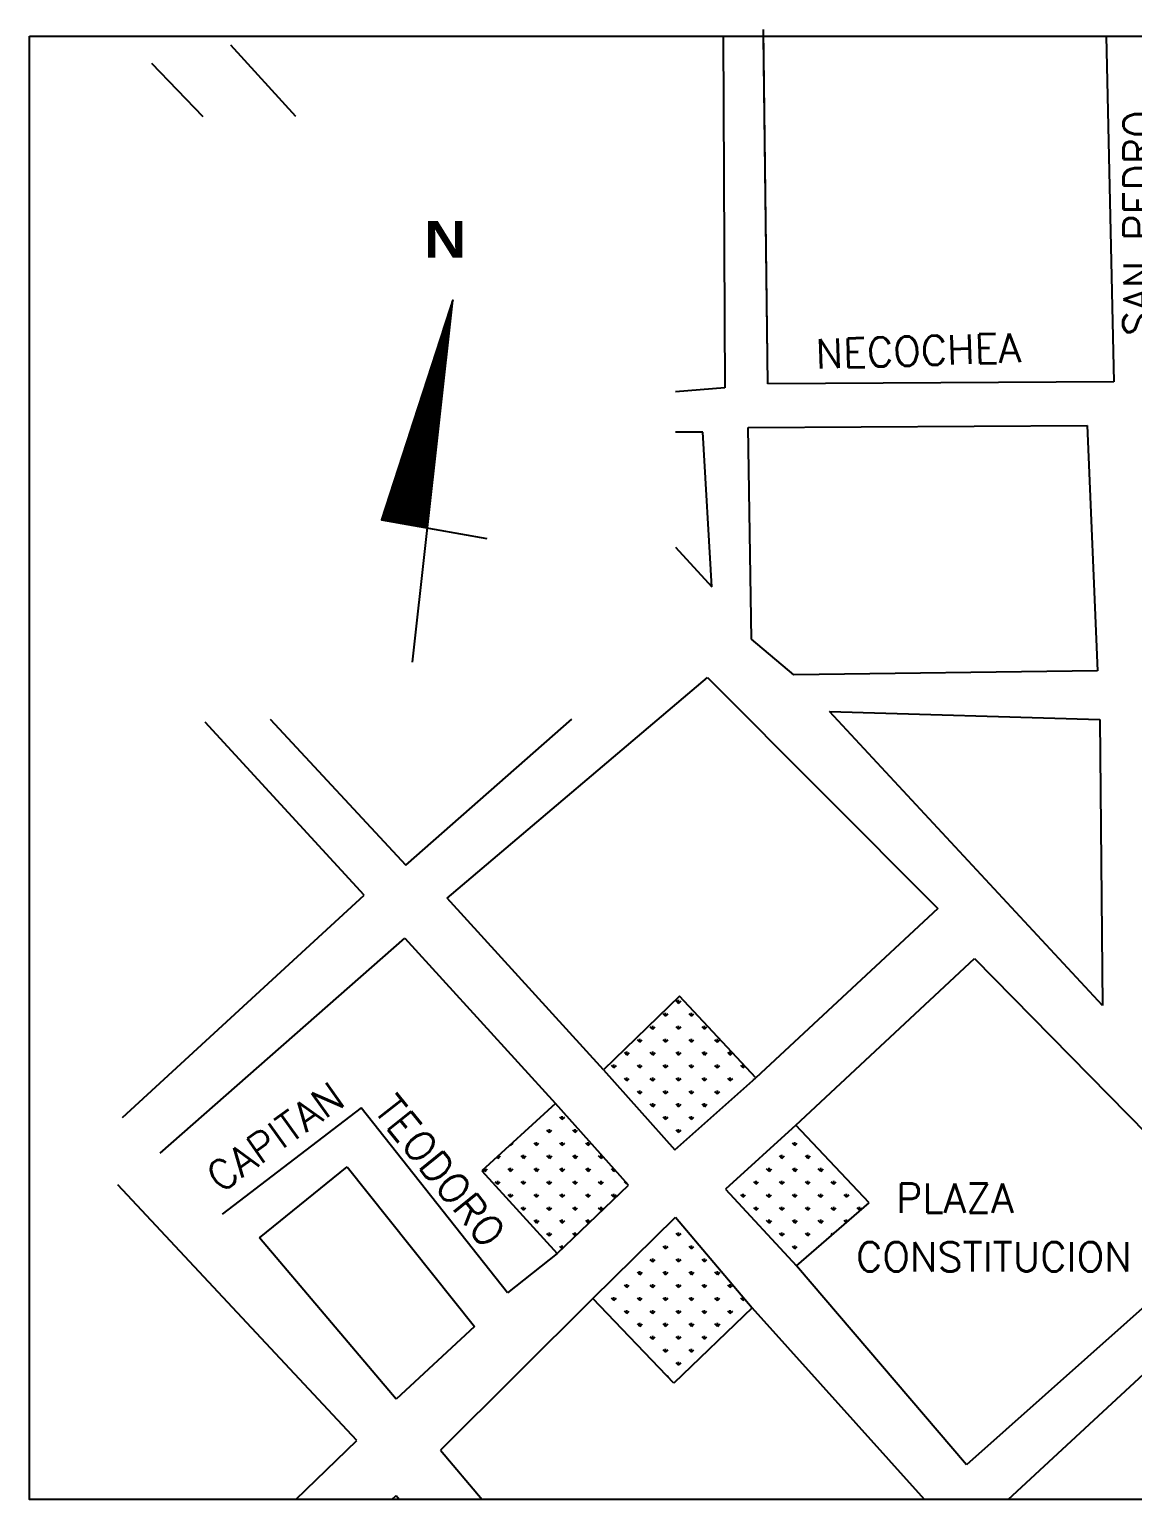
# Model space of a CAD drawing. Extents: x -3099 to -2751, y 5130 to 5248.
# Drawn here: x -3084.53 to -3076.08, y 5140.06 to 5151.32 of the extents above; entities that cross this region are included whole.
import ezdxf

# ---------------------------------------------------------------- set-up
doc = ezdxf.new("R2010")
doc.units = 0
doc.header["$MEASUREMENT"] = 0
doc.layers.get('0').update_dxf_attribs({"linetype": 'CONTINUOUS'})
for name, color, linetype in [('CALLE', 1, 'CONTINUOUS'), ('MAPA', 3, 'CONTINUOUS'), ('ROTULO', 7, 'CONTINUOUS'), ('VERDE', 8, 'CONTINUOUS')]:
    doc.layers.add(name, color=color, linetype=linetype)
doc.styles.add('ROMANS', font='romans.shx', dxfattribs={"oblique": 10, "height": 1.3})
doc.styles.add('TITULO', font='', dxfattribs={"height": 50})
doc.styles.get('TITULO').set_extended_font_data('Arial Black')

# ---------------------------------------------------------------- blocks, each defined once
blk = doc.blocks.new('*X4')
at = {"color": 0}
for p, q in [((505.581, -36.062), (505.449, -35.93)), ((505.581, -36.062), (505.581, -35.875)), ((505.581, -36.062), (505.714, -35.93)), ((504.874, -36.77), (504.742, -36.637)), ((504.874, -36.77), (504.874, -36.582)), ((504.874, -36.77), (505.007, -36.637)), ((506.288, -36.77), (506.156, -36.637)), ((506.288, -36.77), (506.288, -36.582)), ((506.288, -36.77), (506.421, -36.637)), ((504.167, -37.477), (504.035, -37.344)), ((504.167, -37.477), (504.167, -37.289)), ((504.167, -37.477), (504.3, -37.344)), ((505.581, -37.477), (505.449, -37.344)), ((505.581, -37.477), (505.581, -37.289)), ((505.581, -37.477), (505.714, -37.344)), ((506.996, -37.477), (506.863, -37.344)), ((506.996, -37.477), (506.996, -37.289)), ((506.996, -37.477), (507.128, -37.344)), ((503.46, -38.184), (503.327, -38.051)), ((503.46, -38.184), (503.46, -37.996)), ((503.46, -38.184), (503.593, -38.051)), ((504.874, -38.184), (504.742, -38.051)), ((504.874, -38.184), (504.874, -37.996)), ((504.874, -38.184), (505.007, -38.051)), ((506.288, -38.184), (506.156, -38.051)), ((506.288, -38.184), (506.288, -37.996)), ((506.288, -38.184), (506.421, -38.051)), ((507.703, -38.184), (507.57, -38.051)), ((507.703, -38.184), (507.703, -37.996)), ((507.703, -38.184), (507.835, -38.051)), ((502.753, -38.891), (502.62, -38.758)), ((502.753, -38.891), (502.753, -38.703)), ((502.753, -38.891), (502.886, -38.758)), ((503.46, -39.598), (503.46, -39.41)), ((504.167, -38.891), (504.035, -38.758)), ((504.167, -38.891), (504.167, -38.703)), ((504.167, -38.891), (504.3, -38.758)), ((504.874, -39.598), (504.874, -39.41)), ((505.581, -38.891), (505.449, -38.758)), ((505.581, -38.891), (505.581, -38.703)), ((505.581, -38.891), (505.714, -38.758)), ((506.288, -39.598), (506.288, -39.41)), ((506.996, -38.891), (506.863, -38.758)), ((506.996, -38.891), (506.996, -38.703)), ((506.996, -38.891), (507.128, -38.758)), ((507.703, -39.598), (507.703, -39.41)), ((508.41, -38.891), (508.277, -38.758)), ((508.41, -38.891), (508.41, -38.703)), ((508.41, -38.891), (508.542, -38.758)), ((509.117, -39.598), (509.117, -39.41)), ((503.46, -39.598), (503.327, -39.465)), ((503.46, -39.598), (503.593, -39.465)), ((504.167, -40.305), (504.035, -40.173)), ((504.167, -40.305), (504.167, -40.118)), ((504.167, -40.305), (504.3, -40.173)), ((504.874, -39.598), (504.742, -39.465)), ((504.874, -39.598), (505.007, -39.465)), ((505.581, -40.305), (505.449, -40.173)), ((505.581, -40.305), (505.581, -40.118)), ((505.581, -40.305), (505.714, -40.173)), ((506.288, -39.598), (506.156, -39.465)), ((506.288, -39.598), (506.421, -39.465)), ((506.996, -40.305), (506.863, -40.173)), ((506.996, -40.305), (506.996, -40.118)), ((506.996, -40.305), (507.128, -40.173)), ((507.703, -39.598), (507.57, -39.465)), ((507.703, -39.598), (507.835, -39.465)), ((508.389, -40.284), (508.277, -40.173)), ((508.41, -40.266), (508.41, -40.118)), ((509.117, -39.598), (508.984, -39.465)), ((509.117, -39.598), (509.249, -39.465)), ((504.874, -41.012), (504.742, -40.88)), ((504.874, -41.012), (504.874, -40.825)), ((504.874, -41.012), (505.007, -40.88)), ((506.288, -41.012), (506.156, -40.88)), ((506.288, -41.012), (506.288, -40.825)), ((506.288, -41.012), (506.421, -40.88)), ((507.631, -40.94), (507.57, -40.88)), ((507.703, -40.878), (507.703, -40.825)), ((505.581, -41.719), (505.449, -41.587)), ((505.581, -41.719), (505.581, -41.532)), ((505.581, -41.719), (505.714, -41.587)), ((506.873, -41.596), (506.863, -41.587))]:
    blk.add_line(p, q, dxfattribs=at)
blk = doc.blocks.new('*X9')
at = {"color": 0}
for p, q in [((505.581, -36.062), (505.449, -35.93)), ((505.581, -36.062), (505.581, -35.875)), ((505.581, -36.062), (505.714, -35.93)), ((504.874, -36.77), (504.742, -36.637)), ((504.874, -36.77), (504.874, -36.582)), ((504.874, -36.77), (505.007, -36.637)), ((506.288, -36.77), (506.156, -36.637)), ((506.288, -36.77), (506.288, -36.582)), ((506.288, -36.77), (506.421, -36.637)), ((504.167, -37.477), (504.035, -37.344)), ((504.167, -37.477), (504.167, -37.289)), ((504.167, -37.477), (504.3, -37.344)), ((505.581, -37.477), (505.449, -37.344)), ((505.581, -37.477), (505.581, -37.289)), ((505.581, -37.477), (505.714, -37.344)), ((506.996, -37.477), (506.863, -37.344)), ((506.996, -37.477), (506.996, -37.289)), ((506.996, -37.477), (507.128, -37.344)), ((503.46, -38.184), (503.327, -38.051)), ((503.46, -38.184), (503.46, -37.996)), ((503.46, -38.184), (503.593, -38.051)), ((504.874, -38.184), (504.742, -38.051)), ((504.874, -38.184), (504.874, -37.996)), ((504.874, -38.184), (505.007, -38.051)), ((506.288, -38.184), (506.156, -38.051)), ((506.288, -38.184), (506.288, -37.996)), ((506.288, -38.184), (506.421, -38.051)), ((507.703, -38.184), (507.57, -38.051)), ((507.703, -38.184), (507.703, -37.996)), ((507.703, -38.184), (507.835, -38.051)), ((502.753, -38.891), (502.62, -38.758)), ((502.753, -38.891), (502.753, -38.703)), ((502.753, -38.891), (502.886, -38.758)), ((503.46, -39.598), (503.46, -39.41)), ((504.167, -38.891), (504.035, -38.758)), ((504.167, -38.891), (504.167, -38.703)), ((504.167, -38.891), (504.3, -38.758)), ((504.874, -39.598), (504.874, -39.41)), ((505.581, -38.891), (505.449, -38.758)), ((505.581, -38.891), (505.581, -38.703)), ((505.581, -38.891), (505.714, -38.758)), ((506.288, -39.598), (506.288, -39.41)), ((506.996, -38.891), (506.863, -38.758)), ((506.996, -38.891), (506.996, -38.703)), ((506.996, -38.891), (507.128, -38.758)), ((507.703, -39.598), (507.703, -39.41)), ((508.41, -38.891), (508.277, -38.758)), ((508.41, -38.891), (508.41, -38.703)), ((508.41, -38.891), (508.542, -38.758)), ((509.117, -39.598), (509.117, -39.41)), ((503.46, -39.598), (503.327, -39.465)), ((503.46, -39.598), (503.593, -39.465)), ((504.167, -40.305), (504.035, -40.173)), ((504.167, -40.305), (504.167, -40.118)), ((504.167, -40.305), (504.3, -40.173)), ((504.874, -39.598), (504.742, -39.465)), ((504.874, -39.598), (505.007, -39.465)), ((505.581, -40.305), (505.449, -40.173)), ((505.581, -40.305), (505.581, -40.118)), ((505.581, -40.305), (505.714, -40.173)), ((506.288, -39.598), (506.156, -39.465)), ((506.288, -39.598), (506.421, -39.465)), ((506.996, -40.305), (506.863, -40.173)), ((506.996, -40.305), (506.996, -40.118)), ((506.996, -40.305), (507.128, -40.173)), ((507.703, -39.598), (507.57, -39.465)), ((507.703, -39.598), (507.835, -39.465)), ((508.389, -40.284), (508.277, -40.173)), ((508.41, -40.266), (508.41, -40.118)), ((509.117, -39.598), (508.984, -39.465)), ((509.117, -39.598), (509.249, -39.465)), ((504.874, -41.012), (504.742, -40.88)), ((504.874, -41.012), (504.874, -40.825)), ((504.874, -41.012), (505.007, -40.88)), ((506.288, -41.012), (506.156, -40.88)), ((506.288, -41.012), (506.288, -40.825)), ((506.288, -41.012), (506.421, -40.88)), ((507.631, -40.94), (507.57, -40.88)), ((507.703, -40.878), (507.703, -40.825)), ((505.581, -41.719), (505.449, -41.587)), ((505.581, -41.719), (505.581, -41.532)), ((505.581, -41.719), (505.714, -41.587)), ((506.873, -41.596), (506.863, -41.587))]:
    blk.add_line(p, q, dxfattribs=at)
blk = doc.blocks.new('*X2')
at = {"color": 0}
for p, q in [((492.853, -34.648), (492.721, -34.516)), ((492.853, -34.648), (492.853, -34.461)), ((492.853, -34.648), (492.986, -34.516)), ((492.146, -35.355), (492.014, -35.223)), ((492.146, -35.355), (492.146, -35.168)), ((492.146, -35.355), (492.279, -35.223)), ((493.561, -35.355), (493.428, -35.223)), ((493.561, -35.355), (493.561, -35.168)), ((493.561, -35.355), (493.693, -35.223)), ((490.025, -36.062), (489.997, -36.034)), ((490.025, -36.062), (490.158, -35.93)), ((490.025, -36.062), (490.025, -36.008)), ((491.439, -36.062), (491.307, -35.93)), ((491.439, -36.062), (491.439, -35.875)), ((491.439, -36.062), (491.572, -35.93)), ((492.853, -36.062), (492.721, -35.93)), ((492.853, -36.062), (492.853, -35.875)), ((492.853, -36.062), (492.986, -35.93)), ((494.268, -36.062), (494.135, -35.93)), ((494.268, -36.062), (494.268, -35.875)), ((494.268, -36.062), (494.4, -35.93)), ((489.318, -36.77), (489.258, -36.71)), ((489.318, -36.77), (489.45, -36.637)), ((489.318, -36.77), (489.318, -36.655)), ((490.732, -36.77), (490.6, -36.637)), ((490.732, -36.77), (490.732, -36.582)), ((490.732, -36.77), (490.865, -36.637)), ((492.146, -36.77), (492.014, -36.637)), ((492.146, -36.77), (492.146, -36.582)), ((492.146, -36.77), (492.279, -36.637)), ((493.561, -36.77), (493.428, -36.637)), ((493.561, -36.77), (493.561, -36.582)), ((493.561, -36.77), (493.693, -36.637)), ((494.975, -36.77), (494.842, -36.637)), ((494.975, -36.77), (494.975, -36.582)), ((494.975, -36.77), (495.075, -36.67)), ((488.611, -37.477), (488.52, -37.386)), ((488.611, -37.477), (488.611, -37.303)), ((488.611, -37.477), (488.743, -37.344)), ((490.025, -37.477), (489.892, -37.344)), ((490.025, -37.477), (490.025, -37.289)), ((490.025, -37.477), (490.158, -37.344)), ((491.439, -37.477), (491.307, -37.344)), ((491.439, -37.477), (491.439, -37.289)), ((491.439, -37.477), (491.572, -37.344)), ((492.853, -37.477), (492.721, -37.344)), ((492.853, -37.477), (492.853, -37.289)), ((492.853, -37.477), (492.986, -37.344)), ((494.268, -37.477), (494.135, -37.344)), ((494.268, -37.477), (494.268, -37.289)), ((494.268, -37.477), (494.4, -37.344)), ((495.682, -37.477), (495.549, -37.344)), ((495.682, -37.477), (495.682, -37.347)), ((495.682, -37.477), (495.743, -37.415)), ((489.318, -38.184), (489.185, -38.051)), ((489.318, -38.184), (489.318, -37.996)), ((489.318, -38.184), (489.45, -38.051)), ((490.732, -38.184), (490.6, -38.051)), ((490.732, -38.184), (490.732, -37.996)), ((490.732, -38.184), (490.865, -38.051)), ((492.146, -38.184), (492.014, -38.051)), ((492.146, -38.184), (492.146, -37.996)), ((492.146, -38.184), (492.279, -38.051)), ((493.561, -38.184), (493.428, -38.051)), ((493.561, -38.184), (493.561, -37.996)), ((493.561, -38.184), (493.693, -38.051)), ((494.975, -38.184), (494.842, -38.051)), ((494.975, -38.184), (494.975, -37.996)), ((494.975, -38.184), (495.107, -38.051)), ((496.389, -38.184), (496.256, -38.051)), ((496.389, -38.184), (496.389, -38.136)), ((496.389, -38.184), (496.411, -38.161)), ((490.025, -38.891), (489.892, -38.758)), ((490.025, -38.891), (490.025, -38.703)), ((490.025, -38.891), (490.158, -38.758)), ((490.732, -39.598), (490.732, -39.41)), ((491.439, -38.891), (491.307, -38.758)), ((491.439, -38.891), (491.439, -38.703)), ((491.439, -38.891), (491.572, -38.758)), ((492.146, -39.598), (492.146, -39.41)), ((492.853, -38.891), (492.721, -38.758)), ((492.853, -38.891), (492.853, -38.703)), ((492.853, -38.891), (492.986, -38.758)), ((493.561, -39.598), (493.561, -39.41)), ((494.268, -38.891), (494.135, -38.758)), ((494.268, -38.891), (494.268, -38.703)), ((494.268, -38.891), (494.4, -38.758)), ((494.975, -39.598), (494.975, -39.41)), ((495.682, -38.891), (495.549, -38.758)), ((495.682, -38.891), (495.682, -38.703)), ((495.682, -38.891), (495.814, -38.758)), ((490.732, -39.598), (490.6, -39.465)), ((490.732, -39.598), (490.865, -39.465)), ((491.439, -40.305), (491.307, -40.173)), ((491.439, -40.305), (491.439, -40.118)), ((491.439, -40.305), (491.572, -40.173)), ((492.146, -39.598), (492.014, -39.465)), ((492.146, -39.598), (492.279, -39.465)), ((492.853, -40.305), (492.721, -40.173)), ((492.853, -40.305), (492.853, -40.118)), ((492.853, -40.305), (492.986, -40.173)), ((493.561, -39.598), (493.428, -39.465)), ((493.561, -39.598), (493.693, -39.465)), ((494.268, -40.305), (494.135, -40.173)), ((494.268, -40.305), (494.268, -40.118)), ((494.268, -40.305), (494.4, -40.173)), ((494.975, -39.598), (494.842, -39.465)), ((494.975, -39.598), (495.107, -39.465)), ((492.146, -41.012), (492.014, -40.88)), ((492.146, -41.012), (492.146, -40.825)), ((492.146, -41.012), (492.279, -40.88)), ((493.561, -41.012), (493.428, -40.88)), ((493.561, -41.012), (493.561, -40.825)), ((493.561, -41.012), (493.693, -40.88)), ((492.844, -41.71), (492.721, -41.587)), ((492.853, -41.7), (492.853, -41.532))]:
    blk.add_line(p, q, dxfattribs=at)
blk = doc.blocks.new('*X7')
at = {"color": 0}
for p, q in [((492.853, -34.648), (492.721, -34.516)), ((492.853, -34.648), (492.853, -34.461)), ((492.853, -34.648), (492.986, -34.516)), ((492.146, -35.355), (492.014, -35.223)), ((492.146, -35.355), (492.146, -35.168)), ((492.146, -35.355), (492.279, -35.223)), ((493.561, -35.355), (493.428, -35.223)), ((493.561, -35.355), (493.561, -35.168)), ((493.561, -35.355), (493.693, -35.223)), ((490.025, -36.062), (489.997, -36.034)), ((490.025, -36.062), (490.158, -35.93)), ((490.025, -36.062), (490.025, -36.008)), ((491.439, -36.062), (491.307, -35.93)), ((491.439, -36.062), (491.439, -35.875)), ((491.439, -36.062), (491.572, -35.93)), ((492.853, -36.062), (492.721, -35.93)), ((492.853, -36.062), (492.853, -35.875)), ((492.853, -36.062), (492.986, -35.93)), ((494.268, -36.062), (494.135, -35.93)), ((494.268, -36.062), (494.268, -35.875)), ((494.268, -36.062), (494.4, -35.93)), ((489.318, -36.77), (489.258, -36.71)), ((489.318, -36.77), (489.45, -36.637)), ((489.318, -36.77), (489.318, -36.655)), ((490.732, -36.77), (490.6, -36.637)), ((490.732, -36.77), (490.732, -36.582)), ((490.732, -36.77), (490.865, -36.637)), ((492.146, -36.77), (492.014, -36.637)), ((492.146, -36.77), (492.146, -36.582)), ((492.146, -36.77), (492.279, -36.637)), ((493.561, -36.77), (493.428, -36.637)), ((493.561, -36.77), (493.561, -36.582)), ((493.561, -36.77), (493.693, -36.637)), ((494.975, -36.77), (494.842, -36.637)), ((494.975, -36.77), (494.975, -36.582)), ((494.975, -36.77), (495.075, -36.67)), ((488.611, -37.477), (488.52, -37.386)), ((488.611, -37.477), (488.611, -37.303)), ((488.611, -37.477), (488.743, -37.344)), ((490.025, -37.477), (489.892, -37.344)), ((490.025, -37.477), (490.025, -37.289)), ((490.025, -37.477), (490.158, -37.344)), ((491.439, -37.477), (491.307, -37.344)), ((491.439, -37.477), (491.439, -37.289)), ((491.439, -37.477), (491.572, -37.344)), ((492.853, -37.477), (492.721, -37.344)), ((492.853, -37.477), (492.853, -37.289)), ((492.853, -37.477), (492.986, -37.344)), ((494.268, -37.477), (494.135, -37.344)), ((494.268, -37.477), (494.268, -37.289)), ((494.268, -37.477), (494.4, -37.344)), ((495.682, -37.477), (495.549, -37.344)), ((495.682, -37.477), (495.682, -37.347)), ((495.682, -37.477), (495.743, -37.415)), ((489.318, -38.184), (489.185, -38.051)), ((489.318, -38.184), (489.318, -37.996)), ((489.318, -38.184), (489.45, -38.051)), ((490.732, -38.184), (490.6, -38.051)), ((490.732, -38.184), (490.732, -37.996)), ((490.732, -38.184), (490.865, -38.051)), ((492.146, -38.184), (492.014, -38.051)), ((492.146, -38.184), (492.146, -37.996)), ((492.146, -38.184), (492.279, -38.051)), ((493.561, -38.184), (493.428, -38.051)), ((493.561, -38.184), (493.561, -37.996)), ((493.561, -38.184), (493.693, -38.051)), ((494.975, -38.184), (494.842, -38.051)), ((494.975, -38.184), (494.975, -37.996)), ((494.975, -38.184), (495.107, -38.051)), ((496.389, -38.184), (496.256, -38.051)), ((496.389, -38.184), (496.389, -38.136)), ((496.389, -38.184), (496.411, -38.161)), ((490.025, -38.891), (489.892, -38.758)), ((490.025, -38.891), (490.025, -38.703)), ((490.025, -38.891), (490.158, -38.758)), ((490.732, -39.598), (490.732, -39.41)), ((491.439, -38.891), (491.307, -38.758)), ((491.439, -38.891), (491.439, -38.703)), ((491.439, -38.891), (491.572, -38.758)), ((492.146, -39.598), (492.146, -39.41)), ((492.853, -38.891), (492.721, -38.758)), ((492.853, -38.891), (492.853, -38.703)), ((492.853, -38.891), (492.986, -38.758)), ((493.561, -39.598), (493.561, -39.41)), ((494.268, -38.891), (494.135, -38.758)), ((494.268, -38.891), (494.268, -38.703)), ((494.268, -38.891), (494.4, -38.758)), ((494.975, -39.598), (494.975, -39.41)), ((495.682, -38.891), (495.549, -38.758)), ((495.682, -38.891), (495.682, -38.703)), ((495.682, -38.891), (495.814, -38.758)), ((490.732, -39.598), (490.6, -39.465)), ((490.732, -39.598), (490.865, -39.465)), ((491.439, -40.305), (491.307, -40.173)), ((491.439, -40.305), (491.439, -40.118)), ((491.439, -40.305), (491.572, -40.173)), ((492.146, -39.598), (492.014, -39.465)), ((492.146, -39.598), (492.279, -39.465)), ((492.853, -40.305), (492.721, -40.173)), ((492.853, -40.305), (492.853, -40.118)), ((492.853, -40.305), (492.986, -40.173)), ((493.561, -39.598), (493.428, -39.465)), ((493.561, -39.598), (493.693, -39.465)), ((494.268, -40.305), (494.135, -40.173)), ((494.268, -40.305), (494.268, -40.118)), ((494.268, -40.305), (494.4, -40.173)), ((494.975, -39.598), (494.842, -39.465)), ((494.975, -39.598), (495.107, -39.465)), ((492.146, -41.012), (492.014, -40.88)), ((492.146, -41.012), (492.146, -40.825)), ((492.146, -41.012), (492.279, -40.88)), ((493.561, -41.012), (493.428, -40.88)), ((493.561, -41.012), (493.561, -40.825)), ((493.561, -41.012), (493.693, -40.88)), ((492.844, -41.71), (492.721, -41.587)), ((492.853, -41.7), (492.853, -41.532))]:
    blk.add_line(p, q, dxfattribs=at)
blk = doc.blocks.new('*X1')
at = {"color": 0}
for p, q in [((499.217, -41.012), (499.085, -40.88)), ((499.217, -41.012), (499.217, -40.825)), ((499.217, -41.012), (499.35, -40.88)), ((498.51, -41.719), (498.378, -41.587)), ((498.51, -41.719), (498.51, -41.532)), ((498.51, -41.719), (498.643, -41.587)), ((499.924, -41.719), (499.792, -41.587)), ((499.924, -41.719), (499.924, -41.532)), ((499.924, -41.719), (500.057, -41.587)), ((497.803, -42.426), (497.671, -42.294)), ((497.803, -42.426), (497.803, -42.239)), ((497.803, -42.426), (497.936, -42.294)), ((499.217, -42.426), (499.085, -42.294)), ((499.217, -42.426), (499.217, -42.239)), ((499.217, -42.426), (499.35, -42.294)), ((500.632, -42.426), (500.499, -42.294)), ((500.632, -42.426), (500.632, -42.239)), ((500.632, -42.426), (500.764, -42.294)), ((497.096, -43.134), (496.963, -43.001)), ((497.096, -43.134), (497.096, -42.946)), ((497.096, -43.134), (497.229, -43.001)), ((498.51, -43.134), (498.378, -43.001)), ((498.51, -43.134), (498.51, -42.946)), ((498.51, -43.134), (498.643, -43.001)), ((499.924, -43.134), (499.792, -43.001)), ((499.924, -43.134), (499.924, -42.946)), ((499.924, -43.134), (500.057, -43.001)), ((501.339, -43.134), (501.206, -43.001)), ((501.339, -43.134), (501.339, -42.946)), ((501.339, -43.134), (501.471, -43.001)), ((496.389, -43.841), (496.256, -43.708)), ((496.389, -43.841), (496.389, -43.653)), ((496.389, -43.841), (496.522, -43.708)), ((497.803, -43.841), (497.671, -43.708)), ((497.803, -43.841), (497.803, -43.653)), ((497.803, -43.841), (497.936, -43.708)), ((499.217, -43.841), (499.085, -43.708)), ((499.217, -43.841), (499.217, -43.653)), ((499.217, -43.841), (499.35, -43.708)), ((500.632, -43.841), (500.499, -43.708)), ((500.632, -43.841), (500.632, -43.653)), ((500.632, -43.841), (500.764, -43.708)), ((502.046, -43.841), (501.913, -43.708)), ((502.046, -43.841), (502.046, -43.653)), ((502.046, -43.841), (502.178, -43.708)), ((495.682, -44.548), (495.549, -44.415)), ((495.682, -44.548), (495.682, -44.36)), ((495.682, -44.548), (495.814, -44.415)), ((497.096, -44.548), (496.963, -44.415)), ((497.096, -44.548), (497.096, -44.36)), ((497.096, -44.548), (497.229, -44.415)), ((498.51, -44.548), (498.378, -44.415)), ((498.51, -44.548), (498.51, -44.36)), ((498.51, -44.548), (498.643, -44.415)), ((499.924, -44.548), (499.792, -44.415)), ((499.924, -44.548), (499.924, -44.36)), ((499.924, -44.548), (500.057, -44.415)), ((501.339, -44.548), (501.206, -44.415)), ((501.339, -44.548), (501.339, -44.36)), ((501.339, -44.548), (501.471, -44.415)), ((502.753, -44.548), (502.62, -44.415)), ((502.753, -44.548), (502.753, -44.361)), ((502.753, -44.548), (502.838, -44.462)), ((496.389, -45.255), (496.256, -45.122)), ((496.389, -45.255), (496.389, -45.067)), ((496.389, -45.255), (496.522, -45.122)), ((497.096, -45.962), (496.963, -45.829)), ((497.096, -45.962), (497.096, -45.774)), ((497.096, -45.962), (497.229, -45.829)), ((497.803, -45.255), (497.671, -45.122)), ((497.803, -45.255), (497.803, -45.067)), ((497.803, -45.255), (497.936, -45.122)), ((498.51, -45.962), (498.378, -45.829)), ((498.51, -45.962), (498.51, -45.774)), ((498.51, -45.962), (498.643, -45.829)), ((499.217, -45.255), (499.085, -45.122)), ((499.217, -45.255), (499.217, -45.067)), ((499.217, -45.255), (499.35, -45.122)), ((499.924, -45.962), (499.792, -45.829)), ((499.924, -45.962), (499.924, -45.774)), ((499.924, -45.962), (500.057, -45.829)), ((500.632, -45.255), (500.499, -45.122)), ((500.632, -45.255), (500.632, -45.067)), ((500.632, -45.255), (500.764, -45.122)), ((501.339, -45.962), (501.206, -45.829)), ((501.339, -45.962), (501.339, -45.774)), ((501.339, -45.962), (501.471, -45.829)), ((502.046, -45.255), (501.913, -45.122)), ((502.046, -45.255), (502.046, -45.067)), ((502.046, -45.255), (502.178, -45.122)), ((497.803, -46.669), (497.671, -46.536)), ((497.803, -46.669), (497.803, -46.482)), ((497.803, -46.669), (497.936, -46.536)), ((499.217, -46.669), (499.085, -46.536)), ((499.217, -46.669), (499.217, -46.482)), ((499.217, -46.669), (499.35, -46.536)), ((500.632, -46.669), (500.499, -46.536)), ((500.632, -46.669), (500.632, -46.482)), ((500.632, -46.669), (500.764, -46.536)), ((497.219, -47.254), (497.229, -47.244)), ((498.51, -47.376), (498.378, -47.244)), ((498.51, -47.376), (498.51, -47.189)), ((498.51, -47.376), (498.643, -47.244)), ((499.924, -47.376), (499.792, -47.244)), ((499.924, -47.376), (499.924, -47.189)), ((499.924, -47.376), (500.057, -47.244)), ((497.911, -47.976), (497.936, -47.951)), ((499.217, -48.083), (499.085, -47.951)), ((499.217, -48.083), (499.217, -47.896)), ((499.217, -48.083), (499.35, -47.951)), ((498.603, -48.697), (498.643, -48.658))]:
    blk.add_line(p, q, dxfattribs=at)
blk = doc.blocks.new('*X6')
at = {"color": 0}
for p, q in [((499.217, -41.012), (499.085, -40.88)), ((499.217, -41.012), (499.217, -40.825)), ((499.217, -41.012), (499.35, -40.88)), ((498.51, -41.719), (498.378, -41.587)), ((498.51, -41.719), (498.51, -41.532)), ((498.51, -41.719), (498.643, -41.587)), ((499.924, -41.719), (499.792, -41.587)), ((499.924, -41.719), (499.924, -41.532)), ((499.924, -41.719), (500.057, -41.587)), ((497.803, -42.426), (497.671, -42.294)), ((497.803, -42.426), (497.803, -42.239)), ((497.803, -42.426), (497.936, -42.294)), ((499.217, -42.426), (499.085, -42.294)), ((499.217, -42.426), (499.217, -42.239)), ((499.217, -42.426), (499.35, -42.294)), ((500.632, -42.426), (500.499, -42.294)), ((500.632, -42.426), (500.632, -42.239)), ((500.632, -42.426), (500.764, -42.294)), ((497.096, -43.134), (496.963, -43.001)), ((497.096, -43.134), (497.096, -42.946)), ((497.096, -43.134), (497.229, -43.001)), ((498.51, -43.134), (498.378, -43.001)), ((498.51, -43.134), (498.51, -42.946)), ((498.51, -43.134), (498.643, -43.001)), ((499.924, -43.134), (499.792, -43.001)), ((499.924, -43.134), (499.924, -42.946)), ((499.924, -43.134), (500.057, -43.001)), ((501.339, -43.134), (501.206, -43.001)), ((501.339, -43.134), (501.339, -42.946)), ((501.339, -43.134), (501.471, -43.001)), ((496.389, -43.841), (496.256, -43.708)), ((496.389, -43.841), (496.389, -43.653)), ((496.389, -43.841), (496.522, -43.708)), ((497.803, -43.841), (497.671, -43.708)), ((497.803, -43.841), (497.803, -43.653)), ((497.803, -43.841), (497.936, -43.708)), ((499.217, -43.841), (499.085, -43.708)), ((499.217, -43.841), (499.217, -43.653)), ((499.217, -43.841), (499.35, -43.708)), ((500.632, -43.841), (500.499, -43.708)), ((500.632, -43.841), (500.632, -43.653)), ((500.632, -43.841), (500.764, -43.708)), ((502.046, -43.841), (501.913, -43.708)), ((502.046, -43.841), (502.046, -43.653)), ((502.046, -43.841), (502.178, -43.708)), ((495.682, -44.548), (495.549, -44.415)), ((495.682, -44.548), (495.682, -44.36)), ((495.682, -44.548), (495.814, -44.415)), ((497.096, -44.548), (496.963, -44.415)), ((497.096, -44.548), (497.096, -44.36)), ((497.096, -44.548), (497.229, -44.415)), ((498.51, -44.548), (498.378, -44.415)), ((498.51, -44.548), (498.51, -44.36)), ((498.51, -44.548), (498.643, -44.415)), ((499.924, -44.548), (499.792, -44.415)), ((499.924, -44.548), (499.924, -44.36)), ((499.924, -44.548), (500.057, -44.415)), ((501.339, -44.548), (501.206, -44.415)), ((501.339, -44.548), (501.339, -44.36)), ((501.339, -44.548), (501.471, -44.415)), ((502.753, -44.548), (502.62, -44.415)), ((502.753, -44.548), (502.753, -44.361)), ((502.753, -44.548), (502.838, -44.462)), ((496.389, -45.255), (496.256, -45.122)), ((496.389, -45.255), (496.389, -45.067)), ((496.389, -45.255), (496.522, -45.122)), ((497.096, -45.962), (496.963, -45.829)), ((497.096, -45.962), (497.096, -45.774)), ((497.096, -45.962), (497.229, -45.829)), ((497.803, -45.255), (497.671, -45.122)), ((497.803, -45.255), (497.803, -45.067)), ((497.803, -45.255), (497.936, -45.122)), ((498.51, -45.962), (498.378, -45.829)), ((498.51, -45.962), (498.51, -45.774)), ((498.51, -45.962), (498.643, -45.829)), ((499.217, -45.255), (499.085, -45.122)), ((499.217, -45.255), (499.217, -45.067)), ((499.217, -45.255), (499.35, -45.122)), ((499.924, -45.962), (499.792, -45.829)), ((499.924, -45.962), (499.924, -45.774)), ((499.924, -45.962), (500.057, -45.829)), ((500.632, -45.255), (500.499, -45.122)), ((500.632, -45.255), (500.632, -45.067)), ((500.632, -45.255), (500.764, -45.122)), ((501.339, -45.962), (501.206, -45.829)), ((501.339, -45.962), (501.339, -45.774)), ((501.339, -45.962), (501.471, -45.829)), ((502.046, -45.255), (501.913, -45.122)), ((502.046, -45.255), (502.046, -45.067)), ((502.046, -45.255), (502.178, -45.122)), ((497.803, -46.669), (497.671, -46.536)), ((497.803, -46.669), (497.803, -46.482)), ((497.803, -46.669), (497.936, -46.536)), ((499.217, -46.669), (499.085, -46.536)), ((499.217, -46.669), (499.217, -46.482)), ((499.217, -46.669), (499.35, -46.536)), ((500.632, -46.669), (500.499, -46.536)), ((500.632, -46.669), (500.632, -46.482)), ((500.632, -46.669), (500.764, -46.536)), ((497.219, -47.254), (497.229, -47.244)), ((498.51, -47.376), (498.378, -47.244)), ((498.51, -47.376), (498.51, -47.189)), ((498.51, -47.376), (498.643, -47.244)), ((499.924, -47.376), (499.792, -47.244)), ((499.924, -47.376), (499.924, -47.189)), ((499.924, -47.376), (500.057, -47.244)), ((497.911, -47.976), (497.936, -47.951)), ((499.217, -48.083), (499.085, -47.951)), ((499.217, -48.083), (499.217, -47.896)), ((499.217, -48.083), (499.35, -47.951)), ((498.603, -48.697), (498.643, -48.658))]:
    blk.add_line(p, q, dxfattribs=at)
blk = doc.blocks.new('*X3')
at = {"color": 0}
for p, q in [((499.217, -28.284), (499.085, -28.152)), ((499.217, -28.284), (499.217, -28.097)), ((499.217, -28.284), (499.35, -28.152)), ((498.51, -28.991), (498.378, -28.859)), ((498.51, -28.991), (498.51, -28.804)), ((498.51, -28.991), (498.643, -28.859)), ((499.924, -28.991), (499.792, -28.859)), ((499.924, -28.991), (499.924, -28.804)), ((499.924, -28.991), (500.057, -28.859)), ((497.803, -29.698), (497.671, -29.566)), ((497.803, -29.698), (497.803, -29.511)), ((497.803, -29.698), (497.936, -29.566)), ((499.217, -29.698), (499.085, -29.566)), ((499.217, -29.698), (499.217, -29.511)), ((499.217, -29.698), (499.35, -29.566)), ((500.632, -29.698), (500.499, -29.566)), ((500.632, -29.698), (500.632, -29.511)), ((500.632, -29.698), (500.764, -29.566)), ((497.096, -30.406), (496.963, -30.273)), ((497.096, -30.406), (497.096, -30.218)), ((497.096, -30.406), (497.229, -30.273)), ((498.51, -30.406), (498.378, -30.273)), ((498.51, -30.406), (498.51, -30.218)), ((498.51, -30.406), (498.643, -30.273)), ((499.924, -30.406), (499.792, -30.273)), ((499.924, -30.406), (499.924, -30.218)), ((499.924, -30.406), (500.057, -30.273)), ((501.339, -30.406), (501.206, -30.273)), ((501.339, -30.406), (501.339, -30.218)), ((501.339, -30.406), (501.471, -30.273)), ((496.389, -31.113), (496.256, -30.98)), ((496.389, -31.113), (496.389, -30.925)), ((496.389, -31.113), (496.522, -30.98)), ((497.803, -31.113), (497.671, -30.98)), ((497.803, -31.113), (497.803, -30.925)), ((497.803, -31.113), (497.936, -30.98)), ((499.217, -31.113), (499.085, -30.98)), ((499.217, -31.113), (499.217, -30.925)), ((499.217, -31.113), (499.35, -30.98)), ((500.632, -31.113), (500.499, -30.98)), ((500.632, -31.113), (500.632, -30.925)), ((500.632, -31.113), (500.764, -30.98)), ((502.046, -31.113), (501.913, -30.98)), ((502.046, -31.113), (502.046, -30.925)), ((502.046, -31.113), (502.166, -30.993)), ((495.682, -31.82), (495.549, -31.687)), ((495.682, -31.82), (495.682, -31.632)), ((495.682, -31.82), (495.814, -31.687)), ((497.096, -31.82), (496.963, -31.687)), ((497.096, -31.82), (497.096, -31.632)), ((497.096, -31.82), (497.229, -31.687)), ((498.51, -31.82), (498.378, -31.687)), ((498.51, -31.82), (498.51, -31.632)), ((498.51, -31.82), (498.643, -31.687)), ((499.924, -31.82), (499.792, -31.687)), ((499.924, -31.82), (499.924, -31.632)), ((499.924, -31.82), (500.057, -31.687)), ((501.339, -31.82), (501.206, -31.687)), ((501.339, -31.82), (501.339, -31.632)), ((501.339, -31.82), (501.471, -31.687)), ((502.753, -31.82), (502.62, -31.687)), ((502.753, -31.82), (502.753, -31.632)), ((502.753, -31.82), (502.848, -31.724)), ((496.389, -32.527), (496.256, -32.394)), ((496.389, -32.527), (496.389, -32.339)), ((496.389, -32.527), (496.522, -32.394)), ((497.803, -32.527), (497.671, -32.394)), ((497.803, -32.527), (497.803, -32.339)), ((497.803, -32.527), (497.936, -32.394)), ((499.217, -32.527), (499.085, -32.394)), ((499.217, -32.527), (499.217, -32.339)), ((499.217, -32.527), (499.35, -32.394)), ((500.632, -32.527), (500.499, -32.394)), ((500.632, -32.527), (500.632, -32.339)), ((500.632, -32.527), (500.764, -32.394)), ((502.046, -32.527), (501.913, -32.394)), ((502.046, -32.527), (502.046, -32.339)), ((502.046, -32.527), (502.178, -32.394)), ((503.359, -32.426), (503.327, -32.394)), ((497.096, -33.234), (496.963, -33.101)), ((497.096, -33.234), (497.096, -33.047)), ((497.096, -33.234), (497.229, -33.101)), ((497.803, -33.941), (497.803, -33.754)), ((498.51, -33.234), (498.378, -33.101)), ((498.51, -33.234), (498.51, -33.047)), ((498.51, -33.234), (498.643, -33.101)), ((499.217, -33.941), (499.217, -33.754)), ((499.924, -33.234), (499.792, -33.101)), ((499.924, -33.234), (499.924, -33.047)), ((499.924, -33.234), (500.057, -33.101)), ((500.632, -33.941), (500.632, -33.754)), ((501.339, -33.234), (501.206, -33.101)), ((501.339, -33.234), (501.339, -33.047)), ((501.339, -33.234), (501.471, -33.101)), ((497.803, -33.941), (497.671, -33.809)), ((497.803, -33.941), (497.936, -33.809)), ((498.51, -34.648), (498.378, -34.516)), ((498.51, -34.648), (498.51, -34.461)), ((498.51, -34.648), (498.643, -34.516)), ((499.217, -33.941), (499.085, -33.809)), ((499.217, -33.941), (499.35, -33.809)), ((499.924, -34.648), (499.792, -34.516)), ((499.924, -34.648), (499.924, -34.461)), ((499.924, -34.648), (500.057, -34.516)), ((500.632, -33.941), (500.499, -33.809)), ((500.632, -33.941), (500.764, -33.809)), ((499.217, -35.355), (499.085, -35.223)), ((499.217, -35.355), (499.217, -35.168)), ((499.217, -35.355), (499.35, -35.223))]:
    blk.add_line(p, q, dxfattribs=at)
blk = doc.blocks.new('*X8')
at = {"color": 0}
for p, q in [((499.217, -28.284), (499.085, -28.152)), ((499.217, -28.284), (499.217, -28.097)), ((499.217, -28.284), (499.35, -28.152)), ((498.51, -28.991), (498.378, -28.859)), ((498.51, -28.991), (498.51, -28.804)), ((498.51, -28.991), (498.643, -28.859)), ((499.924, -28.991), (499.792, -28.859)), ((499.924, -28.991), (499.924, -28.804)), ((499.924, -28.991), (500.057, -28.859)), ((497.803, -29.698), (497.671, -29.566)), ((497.803, -29.698), (497.803, -29.511)), ((497.803, -29.698), (497.936, -29.566)), ((499.217, -29.698), (499.085, -29.566)), ((499.217, -29.698), (499.217, -29.511)), ((499.217, -29.698), (499.35, -29.566)), ((500.632, -29.698), (500.499, -29.566)), ((500.632, -29.698), (500.632, -29.511)), ((500.632, -29.698), (500.764, -29.566)), ((497.096, -30.406), (496.963, -30.273)), ((497.096, -30.406), (497.096, -30.218)), ((497.096, -30.406), (497.229, -30.273)), ((498.51, -30.406), (498.378, -30.273)), ((498.51, -30.406), (498.51, -30.218)), ((498.51, -30.406), (498.643, -30.273)), ((499.924, -30.406), (499.792, -30.273)), ((499.924, -30.406), (499.924, -30.218)), ((499.924, -30.406), (500.057, -30.273)), ((501.339, -30.406), (501.206, -30.273)), ((501.339, -30.406), (501.339, -30.218)), ((501.339, -30.406), (501.471, -30.273)), ((496.389, -31.113), (496.256, -30.98)), ((496.389, -31.113), (496.389, -30.925)), ((496.389, -31.113), (496.522, -30.98)), ((497.803, -31.113), (497.671, -30.98)), ((497.803, -31.113), (497.803, -30.925)), ((497.803, -31.113), (497.936, -30.98)), ((499.217, -31.113), (499.085, -30.98)), ((499.217, -31.113), (499.217, -30.925)), ((499.217, -31.113), (499.35, -30.98)), ((500.632, -31.113), (500.499, -30.98)), ((500.632, -31.113), (500.632, -30.925)), ((500.632, -31.113), (500.764, -30.98)), ((502.046, -31.113), (501.913, -30.98)), ((502.046, -31.113), (502.046, -30.925)), ((502.046, -31.113), (502.166, -30.993)), ((495.682, -31.82), (495.549, -31.687)), ((495.682, -31.82), (495.682, -31.632)), ((495.682, -31.82), (495.814, -31.687)), ((497.096, -31.82), (496.963, -31.687)), ((497.096, -31.82), (497.096, -31.632)), ((497.096, -31.82), (497.229, -31.687)), ((498.51, -31.82), (498.378, -31.687)), ((498.51, -31.82), (498.51, -31.632)), ((498.51, -31.82), (498.643, -31.687)), ((499.924, -31.82), (499.792, -31.687)), ((499.924, -31.82), (499.924, -31.632)), ((499.924, -31.82), (500.057, -31.687)), ((501.339, -31.82), (501.206, -31.687)), ((501.339, -31.82), (501.339, -31.632)), ((501.339, -31.82), (501.471, -31.687)), ((502.753, -31.82), (502.62, -31.687)), ((502.753, -31.82), (502.753, -31.632)), ((502.753, -31.82), (502.848, -31.724)), ((496.389, -32.527), (496.256, -32.394)), ((496.389, -32.527), (496.389, -32.339)), ((496.389, -32.527), (496.522, -32.394)), ((497.803, -32.527), (497.671, -32.394)), ((497.803, -32.527), (497.803, -32.339)), ((497.803, -32.527), (497.936, -32.394)), ((499.217, -32.527), (499.085, -32.394)), ((499.217, -32.527), (499.217, -32.339)), ((499.217, -32.527), (499.35, -32.394)), ((500.632, -32.527), (500.499, -32.394)), ((500.632, -32.527), (500.632, -32.339)), ((500.632, -32.527), (500.764, -32.394)), ((502.046, -32.527), (501.913, -32.394)), ((502.046, -32.527), (502.046, -32.339)), ((502.046, -32.527), (502.178, -32.394)), ((503.359, -32.426), (503.327, -32.394)), ((497.096, -33.234), (496.963, -33.101)), ((497.096, -33.234), (497.096, -33.047)), ((497.096, -33.234), (497.229, -33.101)), ((497.803, -33.941), (497.803, -33.754)), ((498.51, -33.234), (498.378, -33.101)), ((498.51, -33.234), (498.51, -33.047)), ((498.51, -33.234), (498.643, -33.101)), ((499.217, -33.941), (499.217, -33.754)), ((499.924, -33.234), (499.792, -33.101)), ((499.924, -33.234), (499.924, -33.047)), ((499.924, -33.234), (500.057, -33.101)), ((500.632, -33.941), (500.632, -33.754)), ((501.339, -33.234), (501.206, -33.101)), ((501.339, -33.234), (501.339, -33.047)), ((501.339, -33.234), (501.471, -33.101)), ((497.803, -33.941), (497.671, -33.809)), ((497.803, -33.941), (497.936, -33.809)), ((498.51, -34.648), (498.378, -34.516)), ((498.51, -34.648), (498.51, -34.461)), ((498.51, -34.648), (498.643, -34.516)), ((499.217, -33.941), (499.085, -33.809)), ((499.217, -33.941), (499.35, -33.809)), ((499.924, -34.648), (499.792, -34.516)), ((499.924, -34.648), (499.924, -34.461)), ((499.924, -34.648), (500.057, -34.516)), ((500.632, -33.941), (500.499, -33.809)), ((500.632, -33.941), (500.764, -33.809)), ((499.217, -35.355), (499.085, -35.223)), ((499.217, -35.355), (499.217, -35.168)), ((499.217, -35.355), (499.35, -35.223))]:
    blk.add_line(p, q, dxfattribs=at)

msp = doc.modelspace()

# ---------------------------------------------------------------- hatches: boundary and pattern name
at = {"layer": 'MAPA'}
h = msp.add_hatch(dxfattribs=at)
h.set_pattern_fill('ANSI31', color=256, scale=0.01, style=0)
h.set_pattern_definition([(45, (-3200.5635084, 5185.3559226), (-0.000883883476, 0.000883883476), [])])
h.paths.add_polyline_path([(-3081.285, 5149.249), (-3081.831, 5147.565), (-3081.479, 5147.503)])

# ---------------------------------------------------------------- linework, layer by layer
for p, q in [((-3078.873, 5148.607), (-3078.905, 5151.323)), ((-3082.488, 5150.655), (-3082.986, 5151.202)), ((-3082.488, 5150.655), (-3082.986, 5151.202)), ((-3079.213, 5151.27), (-3079.202, 5148.577)), ((-3079.213, 5151.27), (-3079.202, 5148.577)), ((-3078.873, 5148.607), (-3078.905, 5151.27)), ((-3076.281, 5151.27), (-3076.222, 5148.623)), ((-3076.281, 5151.27), (-3076.222, 5148.623)), ((-3083.592, 5151.064), (-3083.199, 5150.655)), ((-3083.592, 5151.064), (-3083.199, 5150.655)), ((-3076.222, 5148.623), (-3078.873, 5148.607)), ((-3076.222, 5148.623), (-3078.873, 5148.607)), ((-3079.202, 5148.577), (-3079.58, 5148.545)), ((-3079.202, 5148.577), (-3079.58, 5148.545)), ((-3079.023, 5148.273), (-3076.425, 5148.289)), ((-3079.023, 5148.273), (-3076.425, 5148.289)), ((-3078.997, 5146.651), (-3079.023, 5148.273)), ((-3078.997, 5146.651), (-3079.023, 5148.273)), ((-3076.425, 5148.289), (-3076.346, 5146.408)), ((-3076.425, 5148.289), (-3076.346, 5146.408)), ((-3079.371, 5148.238), (-3079.58, 5148.237)), ((-3079.371, 5148.238), (-3079.58, 5148.237)), ((-3079.3, 5147.053), (-3079.371, 5148.238)), ((-3079.3, 5147.053), (-3079.371, 5148.238)), ((-3079.58, 5147.356), (-3079.3, 5147.053)), ((-3079.58, 5147.356), (-3079.3, 5147.053)), ((-3078.673, 5146.377), (-3078.997, 5146.651)), ((-3078.673, 5146.377), (-3078.997, 5146.651)), ((-3081.329, 5144.667), (-3079.335, 5146.357)), ((-3081.329, 5144.667), (-3079.335, 5146.357)), ((-3079.335, 5146.357), (-3077.57, 5144.587)), ((-3079.335, 5146.357), (-3077.57, 5144.587)), ((-3076.346, 5146.408), (-3078.673, 5146.377)), ((-3076.346, 5146.408), (-3078.673, 5146.377)), ((-3081.963, 5144.69), (-3083.181, 5146.014)), ((-3081.963, 5144.69), (-3083.181, 5146.014)), ((-3082.685, 5146.038), (-3081.645, 5144.92)), ((-3082.685, 5146.038), (-3081.645, 5144.92)), ((-3081.645, 5144.92), (-3080.373, 5146.038)), ((-3081.645, 5144.92), (-3080.373, 5146.038)), ((-3076.309, 5143.844), (-3078.399, 5146.096)), ((-3076.309, 5143.844), (-3078.399, 5146.096)), ((-3078.399, 5146.096), (-3076.328, 5146.034)), ((-3078.399, 5146.096), (-3076.328, 5146.034)), ((-3076.328, 5146.034), (-3076.309, 5143.844)), ((-3076.328, 5146.034), (-3076.309, 5143.844)), ((-3083.815, 5142.985), (-3081.963, 5144.69)), ((-3083.815, 5142.985), (-3081.963, 5144.69)), ((-3080.132, 5143.35), (-3081.329, 5144.667)), ((-3080.132, 5143.35), (-3081.329, 5144.667)), ((-3077.57, 5144.587), (-3078.964, 5143.29)), ((-3077.57, 5144.587), (-3078.964, 5143.29)), ((-3083.527, 5142.712), (-3081.653, 5144.359)), ((-3083.527, 5142.712), (-3081.653, 5144.359)), ((-3081.653, 5144.359), (-3080.499, 5143.093)), ((-3081.653, 5144.359), (-3080.499, 5143.093)), ((-3078.657, 5142.928), (-3077.288, 5144.205)), ((-3078.657, 5142.928), (-3077.288, 5144.205)), ((-3077.288, 5144.205), (-3075.286, 5142.162)), ((-3077.288, 5144.205), (-3075.286, 5142.162)), ((-3079.548, 5143.916), (-3080.132, 5143.35)), ((-3079.548, 5143.916), (-3080.132, 5143.35)), ((-3078.964, 5143.29), (-3079.548, 5143.916)), ((-3078.964, 5143.29), (-3079.548, 5143.916)), ((-3080.132, 5143.35), (-3079.584, 5142.739)), ((-3080.132, 5143.35), (-3079.584, 5142.739)), ((-3079.584, 5142.739), (-3078.964, 5143.29)), ((-3079.584, 5142.739), (-3078.964, 5143.29)), ((-3080.499, 5143.093), (-3081.063, 5142.577)), ((-3080.499, 5143.093), (-3081.063, 5142.577)), ((-3079.939, 5142.468), (-3080.499, 5143.093)), ((-3079.939, 5142.468), (-3080.499, 5143.093)), ((-3081.986, 5143.06), (-3083.051, 5142.244)), ((-3081.986, 5143.06), (-3083.051, 5142.244)), ((-3080.867, 5141.643), (-3081.986, 5143.06)), ((-3080.867, 5141.643), (-3081.986, 5143.06)), ((-3078.657, 5142.928), (-3079.196, 5142.436)), ((-3078.657, 5142.928), (-3079.196, 5142.436)), ((-3078.096, 5142.332), (-3078.657, 5142.928)), ((-3078.096, 5142.332), (-3078.657, 5142.928)), ((-3082.765, 5142.064), (-3082.095, 5142.608)), ((-3082.765, 5142.064), (-3082.095, 5142.608)), ((-3082.095, 5142.608), (-3081.12, 5141.385)), ((-3082.095, 5142.608), (-3081.12, 5141.385)), ((-3081.063, 5142.577), (-3080.486, 5141.944)), ((-3081.063, 5142.577), (-3080.486, 5141.944)), ((-3082.021, 5140.511), (-3083.851, 5142.469)), ((-3082.021, 5140.511), (-3083.851, 5142.469)), ((-3080.486, 5141.944), (-3079.939, 5142.468)), ((-3080.486, 5141.944), (-3079.939, 5142.468)), ((-3079.196, 5142.436), (-3078.652, 5141.85)), ((-3079.196, 5142.436), (-3078.652, 5141.85)), ((-3078.652, 5141.85), (-3078.096, 5142.332)), ((-3078.652, 5141.85), (-3078.096, 5142.332)), ((-3080.213, 5141.598), (-3079.578, 5142.222)), ((-3080.213, 5141.598), (-3079.578, 5142.222)), ((-3079.578, 5142.222), (-3078.991, 5141.527)), ((-3079.578, 5142.222), (-3078.991, 5141.527)), ((-3081.718, 5140.827), (-3082.765, 5142.064)), ((-3081.718, 5140.827), (-3082.765, 5142.064)), ((-3075.286, 5142.162), (-3077.35, 5140.325)), ((-3075.286, 5142.162), (-3077.35, 5140.325)), ((-3080.486, 5141.944), (-3080.867, 5141.643)), ((-3080.486, 5141.944), (-3080.867, 5141.643)), ((-3077.35, 5140.325), (-3078.652, 5141.85)), ((-3077.35, 5140.325), (-3078.652, 5141.85)), ((-3077.031, 5140.058), (-3075.041, 5141.903)), ((-3077.031, 5140.058), (-3075.041, 5141.903)), ((-3080.213, 5141.598), (-3081.379, 5140.438)), ((-3080.213, 5141.598), (-3081.379, 5140.438)), ((-3079.592, 5140.951), (-3080.213, 5141.598)), ((-3079.592, 5140.951), (-3080.213, 5141.598)), ((-3078.991, 5141.527), (-3079.592, 5140.951)), ((-3078.991, 5141.527), (-3079.592, 5140.951)), ((-3077.673, 5140.058), (-3078.991, 5141.527)), ((-3077.673, 5140.058), (-3078.991, 5141.527)), ((-3081.12, 5141.385), (-3081.718, 5140.827)), ((-3081.12, 5141.385), (-3081.718, 5140.827)), ((-3082.487, 5140.058), (-3082.021, 5140.511)), ((-3082.487, 5140.058), (-3082.021, 5140.511)), ((-3081.379, 5140.438), (-3081.06, 5140.058)), ((-3081.379, 5140.438), (-3081.06, 5140.058)), ((-3081.752, 5140.058), (-3081.719, 5140.089)), ((-3081.752, 5140.058), (-3081.719, 5140.089)), ((-3081.719, 5140.089), (-3081.693, 5140.058)), ((-3081.719, 5140.089), (-3081.693, 5140.058))]:
    msp.add_line(p, q, dxfattribs=at)
msp.add_lwpolyline([(-3081.594, 5146.474), (-3081.285, 5149.249), (-3081.831, 5147.565), (-3081.024, 5147.423)], dxfattribs=at)
at = {"layer": 'ROTULO', "color": 6}
msp.add_lwpolyline([(-3084.528, 5151.27), (-3064.46, 5151.27), (-3064.46, 5140.058), (-3084.528, 5140.058)], close=True, dxfattribs=at)
msp.add_lwpolyline([(-3084.528, 5151.27), (-3064.46, 5151.27), (-3064.46, 5140.058), (-3084.528, 5140.058)], close=True, dxfattribs=at)

# ---------------------------------------------------------------- block references
at = {"layer": 'VERDE', "xscale": 0.14, "yscale": 0.14, "zscale": 0.14}
for name in ['*X3', '*X8', '*X2', '*X7', '*X4', '*X9', '*X1', '*X6']:
    msp.add_blockref(name, (-3149.446, 5147.82), dxfattribs=at)

# ---------------------------------------------------------------- texts
at = {"layer": 'CALLE', "color": 2, "style": 'ROMANS'}
for s, rotation, p in [('SAN PEDRO', 89.9476, (-3075.925, 5148.974)), ('NECOCHEA', 1.7609, (-3078.503, 5148.724)), ('CAPITAN', 35.2656, (-3083.066, 5142.403)), ('TEODORO', 308.6576, (-3081.899, 5143.042))]:
    msp.add_text(s, height=0.224, rotation=rotation, dxfattribs=at).set_placement(p)
at = {"layer": 'CALLE', "style": 'ROMANS'}
for s, rotation, p in [('NECOCHEA', 1.7609, (-3078.503, 5148.724)), ('CAPITAN', 35.2656, (-3083.066, 5142.403)), ('TEODORO', 308.6576, (-3081.899, 5143.042))]:
    msp.add_text(s, height=0.224, rotation=rotation, dxfattribs=at).set_placement(p)
at = {"layer": 'CALLE', "color": 2, "style": 'ROMANS'}
for s, p in [('PLAZA', (-3077.89, 5142.256)), ('PLAZA', (-3077.89, 5142.256)), ('CONSTITUCION', (-3078.196, 5141.807)), ('CONSTITUCION', (-3078.196, 5141.807))]:
    msp.add_text(s, height=0.224, dxfattribs=at).set_placement(p)
at = {"layer": 'MAPA', "style": 'TITULO'}
msp.add_text('N', height=0.281, rotation=180.0127, dxfattribs=at).set_placement((-3081.182, 5149.855))

doc.saveas('drawing.dxf')
